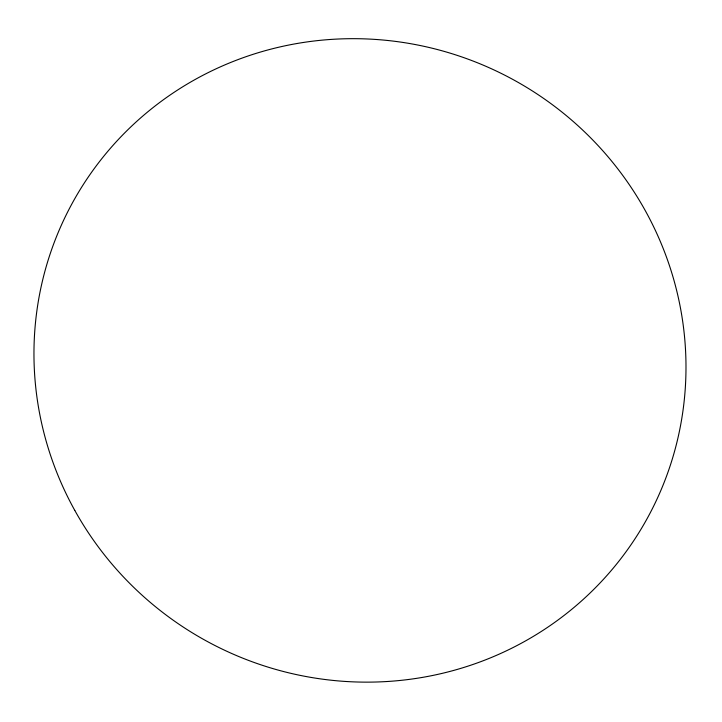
<?xml version="1.0" encoding="UTF-8"?>
<svg xmlns="http://www.w3.org/2000/svg" width="722" height="722" viewBox="0 0 722 722"><rect width="100%" height="100%" fill="white"/><g stroke="black" fill="none" stroke-linecap="round" stroke-linejoin="round"><path stroke-width="1.08" d="M74.79 510.409A327.851 319.855 28.8 0 0 639.376 531.897A327.851 319.855 28.8 0 0 365.747 38.916A327.851 319.855 28.8 0 0 74.79 510.409"/></g></svg>
